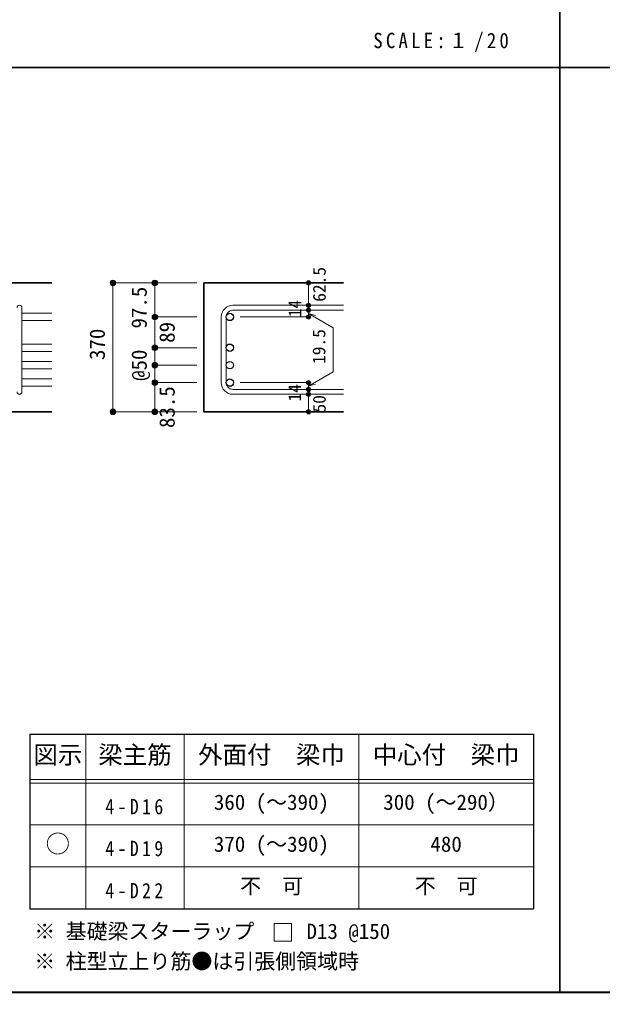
# Model space of a CAD drawing. Units: millimetres at full size, sheet at 1:20; details may follow other scales. Extents: x -3982 to 3969, y -2797 to 2801.
# Drawn here: x -2297 to -628, y -2797 to -10 of the extents above; entities that cross this region are included whole.
import ezdxf
from ezdxf.enums import TextEntityAlignment as Align

# ---------------------------------------------------------------- set-up
doc = ezdxf.new("R2010")
doc.units = ezdxf.units.MM
doc.header["$LTSCALE"] = 20
doc.header["$PDMODE"] = 32
doc.header["$PDSIZE"] = 12
for name, color, linetype, lineweight in [('6-1_躯体線', 2, 'Continuous', 35), ('6-5_梁主筋', 7, 'Continuous', 18), ('6-6_S.T.P.', 7, 'Continuous', 18), ('6-7_文字', 7, 'Continuous', 18), ('6-D_寸法', 4, 'Continuous', 9), ('6-E_枠', 7, 'Continuous', 18), ('F-0_枠', 6, 'Continuous', 40)]:
    doc.layers.add(name, color=color, linetype=linetype, lineweight=lineweight)
doc.styles.add('ＭＳ ゴシック', font='')
doc.styles.get('ＭＳ ゴシック').set_extended_font_data('MS Gothic')

msp = doc.modelspace()

# ---------------------------------------------------------------- linework, layer by layer
at = {"layer": '6-1_躯体線'}
for p, q in [((-2203.87, -764.67), (-3103.87, -764.67)), ((-1769.2, -764.67), (-1369.2, -764.67)), ((-2203.87, -1133.67), (-2603.87, -1133.67))]:
    msp.add_line(p, q, dxfattribs=at)
msp.add_lwpolyline([(-1769.2, -764.67), (-1769.2, -1133.67), (-1369.2, -1133.67)], dxfattribs=at)
at = {"layer": '6-5_梁主筋'}
for p, q in [((-2203.87, -851.67), (-2289.87, -851.67)), ((-2203.87, -872.67), (-2289.87, -872.67)), ((-2203.87, -939.67), (-2289.87, -939.67)), ((-2203.87, -960.67), (-2289.87, -960.67)), ((-2203.87, -989.67), (-2289.87, -989.67)), ((-2203.87, -1010.67), (-2289.87, -1010.67)), ((-2203.87, -1039.67), (-2289.87, -1039.67)), ((-2203.87, -1060.67), (-2289.87, -1060.67))]:
    msp.add_line(p, q, dxfattribs=at)
at = {"layer": '6-5_梁主筋', "color": 3, "lineweight": 25}
for centre in [(-1694.59, -862.17), (-1694.59, -950.17), (-1694.59, -1000.17), (-1694.59, -1050.17)]:
    msp.add_circle(centre, 10.5, dxfattribs=at)
at = {"layer": '6-6_S.T.P.'}
for p, q in [((-1685.7, -828.67), (-1369.2, -828.67)), ((-2289.87, -1076.67), (-2289.87, -836.06)), ((-1719.2, -862.17), (-1719.2, -1050.17)), ((-1705.2, -862.17), (-1705.2, -1050.17)), ((-1685.7, -842.67), (-1369.2, -842.67)), ((-1685.7, -1069.67), (-1369.2, -1069.67)), ((-1685.7, -1083.67), (-1369.2, -1083.67))]:
    msp.add_line(p, q, dxfattribs=at)
for centre, radius, start, end in [((-2296.87, -835.67), 7, 0, 180), ((-1685.7, -862.17), 33.5, 90, 180), ((-1685.7, -862.17), 19.5, 90, 180), ((-1685.7, -1050.17), 33.5, 180, 270), ((-1685.7, -1050.17), 19.5, 180, 270), ((-2296.87, -1076.67), 7, 180, 0)]:
    msp.add_arc(centre, radius, start, end, dxfattribs=at)
at = {"layer": '6-7_文字'}
msp.add_lwpolyline([(-1567.67, -2649.56), (-1517.67, -2649.56), (-1517.67, -2599.56), (-1567.67, -2599.56)], close=True, dxfattribs=at)
at = {"layer": '6-D_寸法'}
for p, q in [((-2029.2, -764.67), (-1909.2, -764.67)), ((-1909.2, -764.67), (-1789.2, -764.67)), ((-1909.2, -764.67), (-1909.2, -862.17)), ((-1469.2, -828.67), (-1469.2, -764.67)), ((-1469.2, -842.67), (-1469.2, -828.67)), ((-1909.2, -862.17), (-1789.2, -862.17)), ((-1909.2, -862.17), (-1909.2, -950.17)), ((-1469.2, -862.17), (-1665.29, -862.17)), ((-1469.2, -852.42), (-1399.14, -892.87)), ((-1469.2, -852.42), (-1449.88, -857.6)), ((-1399.14, -892.87), (-1399.14, -1019.47)), ((-1909.2, -950.17), (-1789.2, -950.17)), ((-1909.2, -950.17), (-1909.2, -1050.17)), ((-1909.2, -1000.17), (-1789.2, -1000.17)), ((-1469.2, -1059.92), (-1399.14, -1019.47)), ((-1909.2, -1050.17), (-1789.2, -1050.17)), ((-1909.2, -1133.67), (-1909.2, -1050.17)), ((-1469.2, -1050.17), (-1665.29, -1050.17)), ((-1469.2, -1069.67), (-1469.2, -1050.17)), ((-1469.2, -1059.92), (-1449.88, -1054.75)), ((-1469.2, -1083.67), (-1469.2, -1069.67)), ((-1469.2, -1133.67), (-1469.2, -1083.67)), ((-2029.2, -1133.67), (-1909.2, -1133.67)), ((-1909.2, -1133.67), (-1789.2, -1133.67))]:
    msp.add_line(p, q, dxfattribs=at)
for points in [[(-2029.2, -764.67), (-2029.2, -1133.67), (-1919.33, -1133.67)], [(-1469.2, -862.17), (-1469.2, -842.67), (-1469.2, -862.17)]]:
    msp.add_lwpolyline(points, dxfattribs=at)
for centre, radius in [((-2029.2, -764.67), 8), ((-2029.2, -764.67), 7.2), ((-2029.2, -764.67), 6.4), ((-2029.2, -764.67), 5.6), ((-2029.2, -764.67), 4.8), ((-2029.2, -764.67), 4), ((-2029.2, -764.67), 3.2), ((-2029.2, -764.67), 2.4), ((-2029.2, -764.67), 1.6), ((-2029.2, -764.67), 0.8), ((-1909.2, -764.67), 8), ((-1909.2, -764.67), 7.2), ((-1909.2, -764.67), 6.4), ((-1909.2, -764.67), 5.6), ((-1909.2, -764.67), 4.8), ((-1909.2, -764.67), 4), ((-1909.2, -764.67), 3.2), ((-1909.2, -764.67), 2.4), ((-1909.2, -764.67), 1.6), ((-1909.2, -764.67), 0.8), ((-1469.2, -764.67), 4), ((-1469.2, -764.67), 3.6), ((-1469.2, -764.67), 3.2), ((-1469.2, -764.67), 2.8), ((-1469.2, -764.67), 2.4), ((-1469.2, -764.67), 2), ((-1469.2, -764.67), 1.6), ((-1469.2, -764.67), 1.2), ((-1469.2, -764.67), 0.8), ((-1469.2, -764.67), 0.4), ((-1469.2, -828.67), 4), ((-1469.2, -828.67), 3.6), ((-1469.2, -828.67), 3.2), ((-1469.2, -828.67), 2.8), ((-1469.2, -828.67), 2.4), ((-1469.2, -828.67), 2), ((-1469.2, -828.67), 1.6), ((-1469.2, -828.67), 1.2), ((-1469.2, -828.67), 0.8), ((-1469.2, -828.67), 0.4), ((-1909.2, -862.17), 8), ((-1909.2, -862.17), 7.2), ((-1909.2, -862.17), 6.4), ((-1909.2, -862.17), 5.6), ((-1909.2, -862.17), 4.8), ((-1909.2, -862.17), 4), ((-1909.2, -862.17), 3.2), ((-1909.2, -862.17), 2.4), ((-1909.2, -862.17), 1.6), ((-1909.2, -862.17), 0.8), ((-1469.2, -842.67), 4), ((-1469.2, -862.75), 4), ((-1469.2, -842.67), 3.6), ((-1469.2, -862.75), 3.6), ((-1469.2, -842.67), 3.2), ((-1469.2, -862.17), 3.2), ((-1469.2, -842.67), 2.8), ((-1469.2, -862.17), 2.8), ((-1469.2, -842.67), 2.4), ((-1469.2, -862.17), 2.4), ((-1469.2, -842.67), 2), ((-1469.2, -862.17), 2), ((-1469.2, -842.67), 1.6), ((-1469.2, -862.17), 1.6), ((-1469.2, -842.67), 1.2), ((-1469.2, -862.17), 1.2), ((-1469.2, -842.67), 0.8), ((-1469.2, -862.17), 0.8), ((-1469.2, -842.67), 0.4), ((-1469.2, -862.17), 0.4), ((-1909.2, -950.17), 8), ((-1909.2, -950.17), 7.2), ((-1909.2, -950.17), 6.4), ((-1909.2, -950.17), 5.6), ((-1909.2, -950.17), 4.8), ((-1909.2, -950.17), 4), ((-1909.2, -950.17), 3.2), ((-1909.2, -950.17), 2.4), ((-1909.2, -950.17), 1.6), ((-1909.2, -950.17), 0.8), ((-1909.2, -1000.17), 8), ((-1909.2, -1000.17), 7.2), ((-1909.2, -1000.17), 6.4), ((-1909.2, -1000.17), 5.6), ((-1909.2, -1000.17), 4.8), ((-1909.2, -1000.17), 4), ((-1909.2, -1000.17), 3.2), ((-1909.2, -1000.17), 2.4), ((-1909.2, -1000.17), 1.6), ((-1909.2, -1000.17), 0.8), ((-1909.2, -1050.17), 8), ((-1909.2, -1050.17), 7.2), ((-1909.2, -1050.17), 6.4), ((-1909.2, -1050.17), 5.6), ((-1909.2, -1050.17), 4.8), ((-1909.2, -1050.17), 4), ((-1909.2, -1050.17), 3.2), ((-1909.2, -1050.17), 2.4), ((-1909.2, -1050.17), 1.6), ((-1909.2, -1050.17), 0.8), ((-1469.2, -1050.17), 4), ((-1469.2, -1050.17), 3.6), ((-1469.2, -1050.17), 3.2), ((-1469.2, -1050.17), 2.8), ((-1469.2, -1050.17), 2.4), ((-1469.2, -1050.17), 2), ((-1469.2, -1050.17), 1.6), ((-1469.2, -1050.17), 1.2), ((-1469.2, -1050.17), 0.8), ((-1469.2, -1050.17), 0.4), ((-1469.2, -1069.67), 4), ((-1469.2, -1083.67), 4), ((-1469.2, -1069.67), 3.6), ((-1469.2, -1083.67), 3.6), ((-1469.2, -1069.67), 3.2), ((-1469.2, -1083.67), 3.2), ((-1469.2, -1069.67), 2.8), ((-1469.2, -1083.67), 2.8), ((-1469.2, -1069.67), 2.4), ((-1469.2, -1083.67), 2.4), ((-1469.2, -1069.67), 2), ((-1469.2, -1083.67), 2), ((-1469.2, -1069.67), 1.6), ((-1469.2, -1083.67), 1.6), ((-1469.2, -1069.67), 1.2), ((-1469.2, -1083.67), 1.2), ((-1469.2, -1069.67), 0.8), ((-1469.2, -1083.67), 0.8), ((-1469.2, -1069.67), 0.4), ((-1469.2, -1083.67), 0.4), ((-2029.2, -1133.67), 8), ((-2029.2, -1133.67), 7.2), ((-2029.2, -1133.67), 6.4), ((-2029.2, -1133.67), 5.6), ((-2029.2, -1133.67), 4.8), ((-2029.2, -1133.67), 4), ((-2029.2, -1133.67), 3.2), ((-2029.2, -1133.67), 2.4), ((-2029.2, -1133.67), 1.6), ((-2029.2, -1133.67), 0.8), ((-1909.2, -1133.67), 8), ((-1909.2, -1133.67), 7.2), ((-1909.2, -1133.67), 6.4), ((-1909.2, -1133.67), 5.6), ((-1909.2, -1133.67), 4.8), ((-1909.2, -1133.67), 4), ((-1909.2, -1133.67), 3.2), ((-1909.2, -1133.67), 2.4), ((-1909.2, -1133.67), 1.6), ((-1909.2, -1133.67), 0.8), ((-1469.2, -1133.67), 4), ((-1469.2, -1133.67), 3.6), ((-1469.2, -1133.67), 3.2), ((-1469.2, -1133.67), 2.8), ((-1469.2, -1133.67), 2.4), ((-1469.2, -1133.67), 2), ((-1469.2, -1133.67), 1.6), ((-1469.2, -1133.67), 1.2), ((-1469.2, -1133.67), 0.8), ((-1469.2, -1133.67), 0.4)]:
    msp.add_circle(centre, radius, dxfattribs=at)
at = {"layer": '6-D_寸法', "color": 7}
for p in [(-2029.2, -764.67), (-1909.2, -764.67), (-1469.2, -764.67), (-1469.2, -828.67), (-1909.2, -862.17), (-1469.2, -842.67), (-1469.2, -862.17), (-1909.2, -950.17), (-1909.2, -1000.17), (-1909.2, -1050.17), (-1469.2, -1050.17), (-1469.2, -1069.67), (-1469.2, -1083.67), (-2029.2, -1133.67), (-1909.2, -1133.67), (-1469.2, -1133.67)]:
    msp.add_point(p, dxfattribs=at)
at = {"layer": '6-E_枠', "color": 3, "lineweight": 25}
for p, q in [((-2267.02, -2056.95), (-2267.02, -2556.95)), ((-2267.02, -2056.95), (-825.33, -2056.95)), ((-825.33, -2056.95), (-825.33, -2556.95)), ((-2267.02, -2556.95), (-825.33, -2556.95))]:
    msp.add_line(p, q, dxfattribs=at)
at = {"layer": '6-E_枠'}
for p, q in [((-2107.02, -2056.95), (-2107.02, -2556.95)), ((-1825.33, -2056.95), (-1825.33, -2556.95)), ((-1325.33, -2056.95), (-1325.33, -2556.95)), ((-2267.02, -2186.95), (-825.33, -2186.95)), ((-2267.02, -2196.95), (-825.33, -2196.95)), ((-2267.02, -2316.95), (-825.33, -2316.95)), ((-2267.02, -2436.95), (-825.33, -2436.95))]:
    msp.add_line(p, q, dxfattribs=at)
at = {"layer": 'F-0_枠', "color": 2, "lineweight": 35}
for p, q in [((-749.76, 2800.77), (-749.76, -2796.83)), ((-3981.92, -148.03), (2482.4, -148.03))]:
    msp.add_line(p, q, dxfattribs=at)
at = {"layer": 'F-0_枠'}
msp.add_line((3969.4, -2796.83), (-3981.92, -2796.83), dxfattribs=at)

# ---------------------------------------------------------------- texts
at = {"layer": '6-7_文字', "color": 2, "style": 'ＭＳ ゴシック'}
for s, p in [('図示', (-2257.02, -2156.95)), ('梁主筋', (-2071.17, -2156.95)), ('外面付\u3000梁巾', (-1785.33, -2156.95)), ('中心付\u3000梁巾', (-1285.33, -2156.95)), ('○', (-2222.02, -2411.95))]:
    msp.add_text(s, height=51.32, dxfattribs=at).set_placement(p, align=Align.BOTTOM_LEFT)
at = {"layer": '6-7_文字', "style": 'ＭＳ ゴシック'}
for s, p in [('360 (～390)', (-1740.33, -2286.95)), ('300 (～290）', (-1255.33, -2286.95)), ('370 (～390)', (-1740.33, -2406.95)), ('480', (-1120.33, -2406.95)), ('不\u3000可', (-1665.33, -2526.95)), ('不\u3000可', (-1165.33, -2526.95)), ('※ 基礎梁スターラップ     D13 @150', (-2254.64, -2656.67)), ('※ 柱型立上り筋●は引張側領域時', (-2254.64, -2742.34))]:
    msp.add_text(s, height=43.99, dxfattribs=at).set_placement(p, align=Align.BOTTOM_LEFT)
at = {"layer": '6-7_文字', "color": 2, "insert": (-1283.99, -103.03), "char_height": 43.99, "attachment_point": 7, "style": 'ＭＳ ゴシック'}
msp.add_mtext('\\T1.34;\\W0.9;SCALE:１/20', dxfattribs=at)
at = {"layer": '6-7_文字', "char_height": 43.99, "attachment_point": 7, "style": 'ＭＳ ゴシック'}
for s, insert in [('\\T1.38;\\W0.85;4-D16', (-2051.17, -2286.95)), ('\\T1.38;\\W0.85;4-D19', (-2051.17, -2406.95)), ('\\T1.38;\\W0.85;4-D22', (-2051.17, -2526.95))]:
    msp.add_mtext(s, dxfattribs=dict(at, insert=insert))
at = {"layer": '6-D_寸法', "style": 'ＭＳ ゴシック'}
for s, height, p in [('62.5', 36.66, (-1409.2, -818.67)), ('97.5', 43.99, (-1919.2, -895.19)), ('14', 36.66, (-1479.2, -863.14)), ('89', 43.99, (-1839.2, -936.17)), ('370', 43.99, (-2039.2, -985.42)), ('19.5', 36.66, (-1410.22, -996.71)), ('@50', 43.99, (-1919.2, -1045.17)), ('14', 36.66, (-1479.59, -1104.36)), ('83.5', 43.99, (-1839.2, -1180.17)), ('50', 36.66, (-1409.3, -1135.71))]:
    msp.add_text(s, height=height, rotation=90, dxfattribs=at).set_placement(p, align=Align.BOTTOM_LEFT)

doc.saveas('drawing.dxf')
